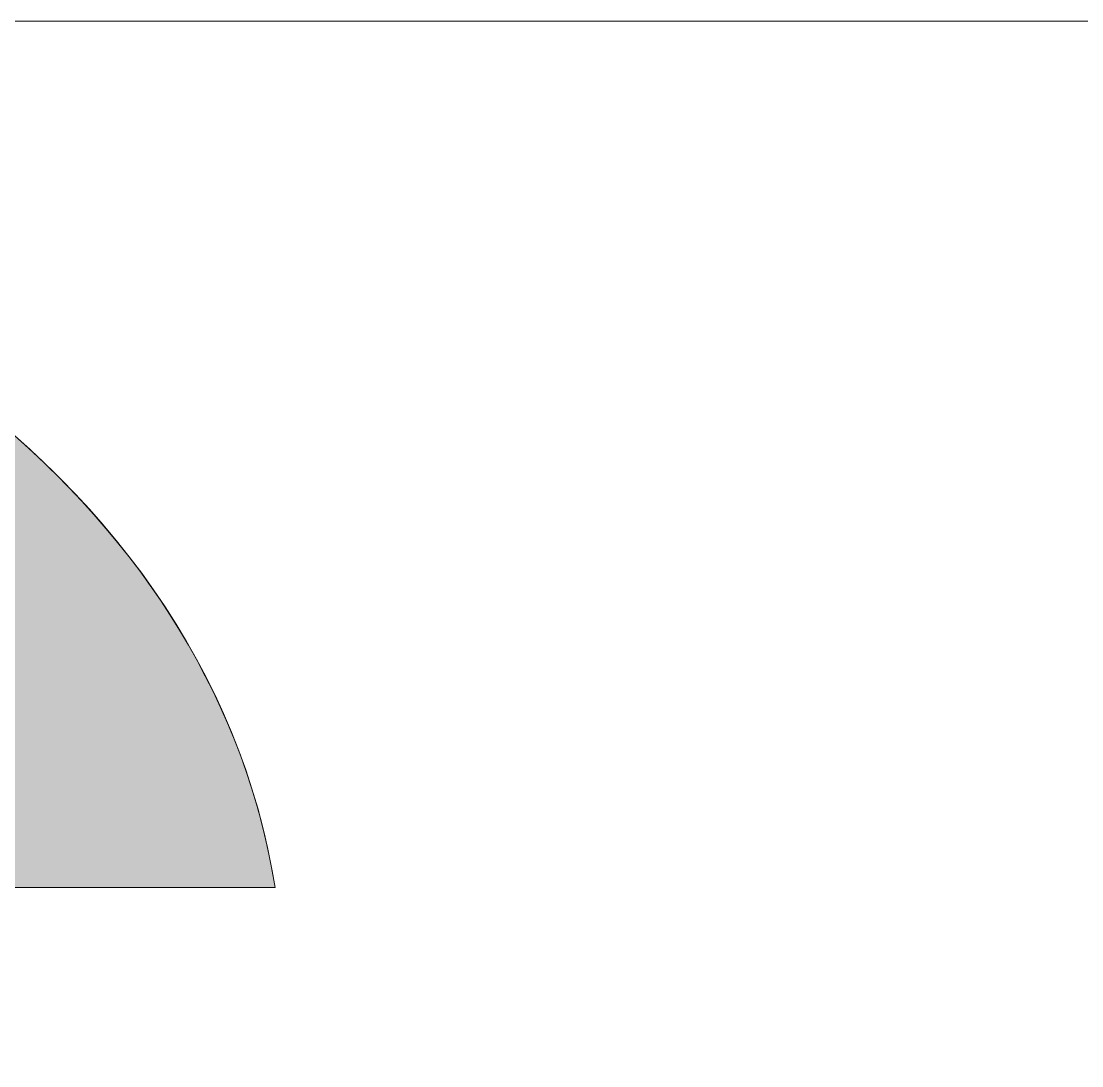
# Model space of a CAD drawing. Extents: x -2876908 to 633791, y -1383861 to 872234.
# Drawn here: x -1139282 to -1135845, y -205250 to -201866 of the extents above; entities that cross this region are included whole.
import ezdxf
from ezdxf.enums import TextEntityAlignment as Align

# ---------------------------------------------------------------- set-up
doc = ezdxf.new("R2010")
doc.units = 0
doc.header["$LTSCALE"] = 5
doc.header["$MEASUREMENT"] = 0
doc.layers.get('0').update_dxf_attribs({"linetype": 'CONTINUOUS', "lineweight": 25})
doc.layers.add('11', color=3, linetype='CONTINUOUS')
doc.layers.add('HFZT', color=5, linetype='CONTINUOUS', lineweight=15)
doc.styles.add('TSSD_NORM', font='tssdeng.shx', dxfattribs={"width": 0.7, "bigfont": 'hztxt.shx'})

# ---------------------------------------------------------------- blocks, each defined once
blk = doc.blocks.new('dfgdfger')
at = {"layer": 'HFZT'}
h = blk.add_hatch(color=5, dxfattribs=at)
edge = h.paths.add_edge_path()
edge.add_ellipse((447317.1, 387546.5), major_axis=(-2135.7, 0), ratio=0.799523, start_angle=187.1203, end_angle=224.752)
edge.add_line((448833.8, 388748.7), (448614.5, 388401.1))
edge.add_ellipse((447317.1, 387546.5), major_axis=(1555.6, 0), ratio=0.995633, start_angle=7.8544, end_angle=33.4888, ccw=False)
edge.add_line((448858.1, 387758.1), (449436.3, 387758.1))
at = {"layer": '11', "color": 5, "lineweight": 0}
blk.add_line((448858.1, 387758.1), (449436.3, 387758.1), dxfattribs=at)
at = {"layer": 'HFZT', "color": 5, "lineweight": 0}
blk.add_line((448858.1, 387758.1), (449436.3, 387758.1), dxfattribs=at)
at = {"layer": 'HFZT', "color": 5}
blk.add_line((448858.1, 387758.1), (449436.3, 387758.1), dxfattribs=at)
blk.add_line((448858.1, 387758.1), (449436.3, 387758.1), dxfattribs=at)
for start_param, end_param in [(3.922662, 9.030892), (3.922662, 9.030892), (3.922662, 9.030892), (3.922662, 9.030892), (3.922662, 9.030892), (3.922662, 9.030892), (3.922662, 9.030892), (3.922662, 9.030892), (3.922662, 9.030892), (3.265865, 9.300506), (3.265865, 9.300506), (3.265865, 9.300506), (3.265865, 9.300506), (3.265865, 9.300506), (3.265865, 9.300506), (3.265865, 3.922662), (3.265865, 3.922662), (3.265865, 3.922662), (3.265865, 3.922662), (3.265865, 3.922662), (3.265865, 3.922662), (3.265865, 3.922662), (3.265865, 3.922662), (3.265865, 3.922662)]:
    blk.add_ellipse((447317.1, 387546.5), major_axis=(-2135.7, 0), ratio=0.799523, start_param=start_param, end_param=end_param, dxfattribs=at)
blk = doc.blocks.new('施工设计图框')
at = {"layer": 'HFZT'}
blk.add_line((14.4957, 38.5), (-147.5043, 38.5), dxfattribs=at)
at = {"layer": 'HFZT', "color": 2, "xscale": 0.003117434214800596, "yscale": 0.003117434214800596, "zscale": 0.003117434214800596}
blk.add_blockref('dfgdfger', (-1505.5998, -1175.924), dxfattribs=at)
at = {"layer": 'HFZT', "color": 2, "style": 'TSSD_NORM', "width": 0.7}
for tag, height, p in [('比例尺', 2.5, (7.2478, 17.5)), ('图号', 2.5, (-20.4898, 3.5)), ('日期', 2.5, (7.2478, 3.5)), ('图名', 4, (-76.2419, 0.75))]:
    blk.add_attdef(tag, text='', height=height, dxfattribs=at).set_placement(p, align=Align.MIDDLE)

msp = doc.modelspace()

# ---------------------------------------------------------------- block references
at = {"xscale": 500, "yscale": 500, "zscale": 500}
msp.add_blockref('施工设计图框', (-1086203.504, -221115.649), dxfattribs=at)

doc.saveas('drawing.dxf')
